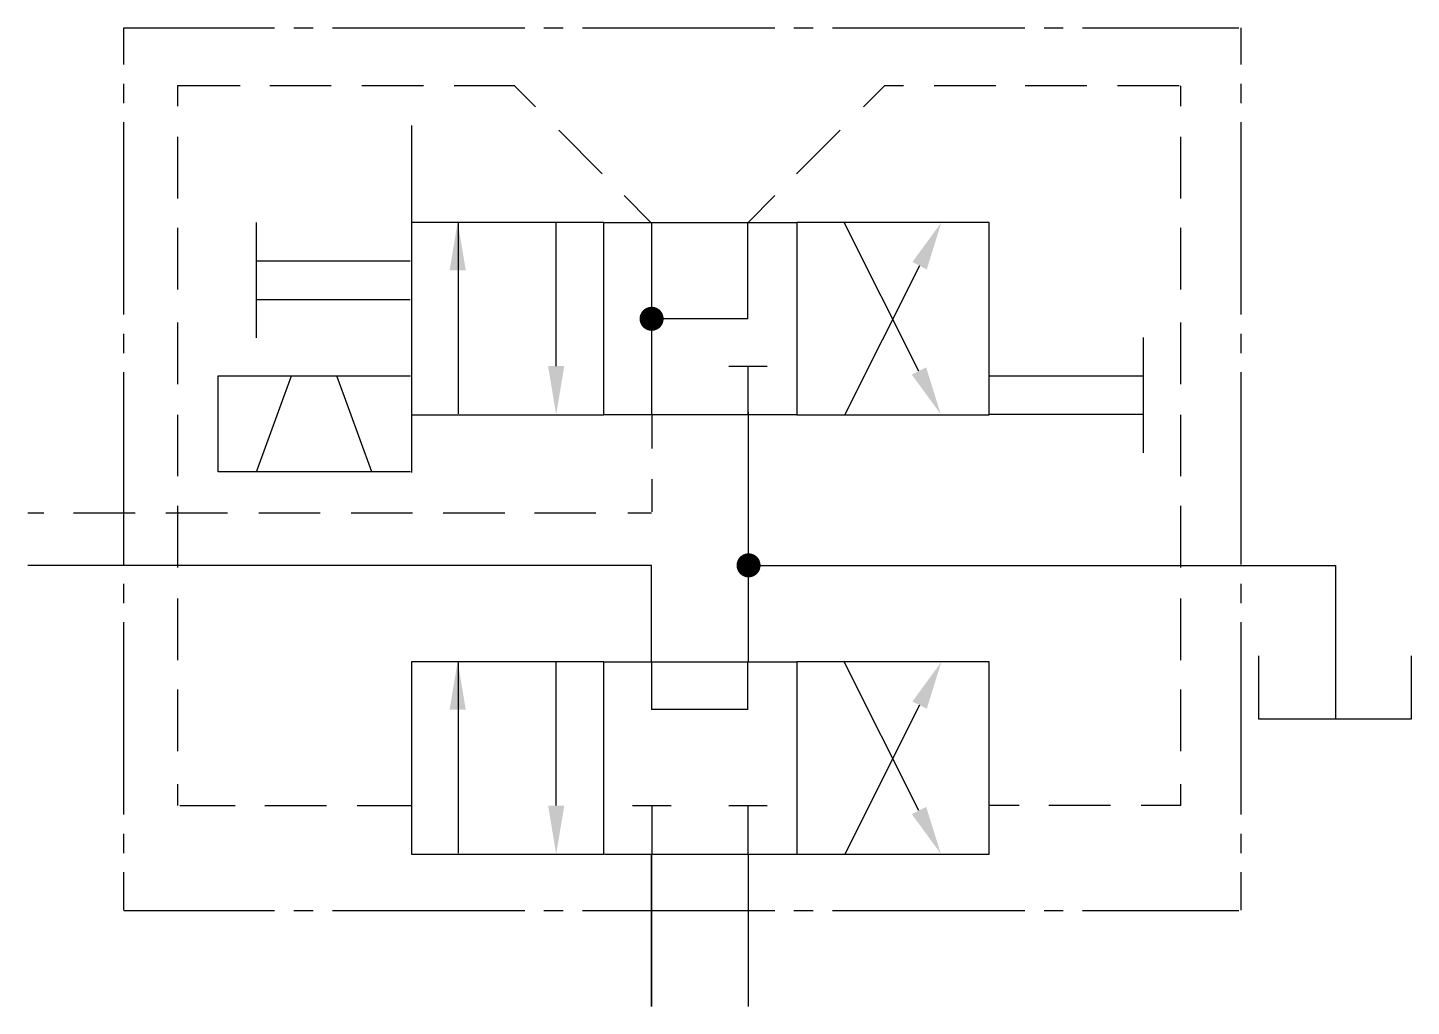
# Model space of a CAD drawing. Extents: x 92 to 493, y 586 to 675.
# Drawn here: x 91.6 to 163.5, y 586.1 to 637 of the extents above; entities outside this region: 4.
import ezdxf

# ---------------------------------------------------------------- set-up
doc = ezdxf.new("R2010")
doc.units = 0
doc.header["$LTSCALE"] = 5
doc.layers.add('11', color=1, linetype='CONTINUOUS')
doc.layers.add('12', color=2, linetype='CONTINUOUS')

# ---------------------------------------------------------------- blocks, each defined once
blk = doc.blocks.new('5236')
at = {"layer": '11', "color": 0}
for p, q in [((342.018, 47.871), (343.501, 42.874)), ((343.501, 42.874), (345.003, 47.856)), ((345.003, 47.856), (346.506, 42.874)), ((346.506, 42.874), (348.008, 47.871))]:
    blk.add_line(p, q, dxfattribs=at)

msp = doc.modelspace()

# ---------------------------------------------------------------- linework, layer by layer
at = {"layer": '11', "color": 0}
for p, q in [((111.562, 626.909), (111.562, 631.909)), ((103.483, 626.869), (103.483, 620.869)), ((111.546, 626.878), (111.546, 616.878)), ((121.546, 626.878), (111.546, 626.878)), ((113.994, 616.924), (113.994, 626.909)), ((119.075, 619.403), (119.075, 626.878)), ((121.546, 616.878), (121.546, 626.878)), ((121.585, 626.878), (131.585, 626.878)), ((124.036, 626.878), (124.036, 616.883)), ((129.038, 621.849), (129.038, 626.878)), ((141.581, 626.878), (131.581, 626.878)), ((131.581, 626.878), (131.581, 616.878)), ((137.937, 619.15), (134.03, 626.91)), ((141.581, 616.878), (141.581, 626.878)), ((111.483, 624.869), (103.483, 624.869)), ((137.969, 624.626), (134.079, 616.883)), ((103.483, 622.869), (111.483, 622.869)), ((129.038, 621.867), (124.036, 621.867)), ((149.591, 620.891), (149.591, 614.891)), ((128.049, 619.41), (130.049, 619.41)), ((129.045, 619.41), (129.045, 616.894)), ((101.503, 613.907), (101.503, 618.907)), ((101.503, 618.907), (111.503, 618.907)), ((103.5, 613.907), (105.32, 618.907)), ((109.483, 613.907), (107.664, 618.907)), ((141.591, 618.891), (149.591, 618.891)), ((111.546, 616.878), (121.546, 616.878)), ((111.553, 616.879), (111.553, 613.879)), ((121.585, 616.883), (131.585, 616.883)), ((129.078, 604.03), (129.078, 617.03)), ((131.581, 616.878), (141.581, 616.878)), ((149.591, 616.891), (141.591, 616.891)), ((111.503, 613.907), (101.503, 613.907)), ((124.036, 609.03), (91.598, 609.03)), ((124.036, 604.03), (124.036, 609.03)), ((129.078, 609.03), (159.599, 609.03)), ((129.078, 604.03), (129.078, 609.03)), ((159.599, 609.044), (159.599, 601.044)), ((155.614, 601.04), (155.614, 604.34)), ((163.534, 604.34), (163.534, 601.04)), ((121.546, 604.025), (111.546, 604.025)), ((111.546, 604.025), (111.546, 594.025)), ((113.994, 594.071), (113.994, 604.057)), ((119.075, 596.55), (119.075, 604.025)), ((121.546, 594.025), (121.546, 604.025)), ((121.585, 604.025), (131.585, 604.025)), ((124.036, 604.025), (124.036, 601.546)), ((129.038, 601.546), (129.038, 604.025)), ((131.581, 604.026), (131.581, 594.026)), ((141.581, 604.026), (131.581, 604.026)), ((137.937, 596.297), (134.03, 604.057)), ((141.581, 594.026), (141.581, 604.026)), ((129.038, 601.546), (124.036, 601.546)), ((137.969, 601.774), (134.079, 594.03)), ((163.534, 601.04), (155.614, 601.04)), ((123.049, 596.557), (125.049, 596.557)), ((124.045, 596.557), (124.045, 594.042)), ((128.049, 596.557), (130.049, 596.557)), ((129.045, 596.557), (129.045, 594.042)), ((111.546, 594.025), (121.546, 594.025)), ((121.585, 594.03), (131.585, 594.03)), ((124.036, 586.112), (124.036, 594.036)), ((124.036, 594.036), (124.036, 586.112)), ((129.058, 594.036), (129.058, 586.112)), ((131.581, 594.026), (141.581, 594.026))]:
    msp.add_line(p, q, dxfattribs=at)
at = {"layer": '11', "color": 0, "const_width": 0.625}
for points in [[(123.724, 621.865, 1), (124.349, 621.865, 1)], [(128.765, 609.044, 1), (129.39, 609.044, 1)]]:
    msp.add_lwpolyline(points, format="xyb", close=True, dxfattribs=at)
at = {"layer": '12', "color": 0}
for p, q in [((96.586, 637.004), (96.586, 635.083)), ((96.598, 637.004), (104.437, 637.004)), ((105.437, 637.004), (106.437, 637.004)), ((107.437, 637.004), (117.437, 637.004)), ((118.437, 637.004), (119.437, 637.004)), ((120.437, 637.004), (130.437, 637.004)), ((131.437, 637.004), (132.437, 637.004)), ((133.437, 637.004), (143.437, 637.004)), ((144.437, 637.004), (145.437, 637.004)), ((146.437, 637.004), (154.574, 637.004)), ((154.666, 637.004), (154.666, 635.083)), ((96.586, 634.083), (96.586, 633.083)), ((99.382, 633.984), (99.382, 632.929)), ((102.639, 633.975), (99.382, 633.975)), ((107.379, 633.975), (104.179, 633.975)), ((112.179, 633.975), (108.979, 633.975)), ((116.92, 633.975), (113.771, 633.975)), ((116.9, 633.975), (117.996, 632.879)), ((136.148, 633.975), (135.052, 632.879)), ((137.134, 633.975), (136.148, 633.975)), ((141.926, 633.975), (138.726, 633.975)), ((146.666, 633.975), (143.466, 633.975)), ((151.466, 633.975), (148.266, 633.975)), ((151.532, 633.984), (151.532, 632.929)), ((154.666, 634.083), (154.666, 633.083)), ((96.586, 632.083), (96.586, 622.083)), ((119.208, 631.667), (121.471, 629.404)), ((133.84, 631.667), (131.577, 629.404)), ((154.666, 632.083), (154.666, 622.083)), ((99.382, 631.329), (99.382, 628.129)), ((151.532, 631.329), (151.532, 628.129)), ((122.602, 628.273), (123.997, 626.878)), ((130.446, 628.273), (129.051, 626.878)), ((99.382, 626.589), (99.382, 623.389)), ((151.532, 626.589), (151.532, 623.389)), ((99.382, 621.674), (99.382, 618.474)), ((151.532, 621.674), (151.532, 618.474)), ((96.586, 621.083), (96.586, 620.083)), ((154.666, 621.083), (154.666, 620.083)), ((96.586, 619.083), (96.586, 609.083)), ((154.666, 619.083), (154.666, 609.083)), ((99.382, 616.874), (99.382, 613.674)), ((124.053, 616.883), (124.053, 615.122)), ((151.532, 616.874), (151.532, 613.674)), ((124.053, 613.522), (124.053, 611.834)), ((92.445, 611.755), (91.598, 611.755)), ((97.185, 611.755), (93.985, 611.755)), ((101.985, 611.755), (98.785, 611.755)), ((99.382, 612.134), (99.382, 608.934)), ((106.812, 611.755), (103.612, 611.755)), ((111.612, 611.755), (108.412, 611.755)), ((116.404, 611.755), (113.204, 611.755)), ((121.145, 611.755), (117.945, 611.755)), ((124.036, 611.755), (122.792, 611.755)), ((151.532, 612.134), (151.532, 608.934)), ((96.586, 608.083), (96.586, 607.083)), ((154.666, 608.083), (154.666, 607.083)), ((99.382, 607.322), (99.382, 604.122)), ((151.532, 607.322), (151.532, 604.122)), ((96.586, 606.083), (96.586, 596.083)), ((154.666, 606.083), (154.666, 596.083)), ((99.382, 602.582), (99.382, 599.382)), ((151.532, 602.582), (151.532, 599.382)), ((99.382, 597.667), (99.382, 596.557)), ((151.532, 597.667), (151.532, 596.557)), ((102.388, 596.541), (99.504, 596.541)), ((107.129, 596.541), (103.929, 596.541)), ((111.546, 596.541), (108.729, 596.541)), ((143.151, 596.557), (141.581, 596.557)), ((147.892, 596.557), (144.692, 596.557)), ((151.558, 596.557), (149.492, 596.557)), ((96.586, 595.083), (96.586, 594.083)), ((154.666, 595.083), (154.666, 594.083)), ((96.586, 593.083), (96.586, 591.11)), ((154.666, 593.083), (154.666, 591.11)), ((96.598, 591.094), (104.437, 591.094)), ((105.437, 591.094), (106.437, 591.094)), ((107.437, 591.094), (117.437, 591.094)), ((118.437, 591.094), (119.437, 591.094)), ((120.437, 591.094), (130.437, 591.094)), ((131.437, 591.094), (132.437, 591.094)), ((133.437, 591.094), (143.437, 591.094)), ((144.437, 591.094), (145.437, 591.094)), ((146.437, 591.094), (154.574, 591.094))]:
    msp.add_line(p, q, dxfattribs=at)
for points in [[(113.534, 624.389), (114.374, 624.389), (113.954, 626.909)], [(137.594, 624.815), (138.344, 624.437), (139.1, 626.878)], [(119.495, 619.403), (118.655, 619.403), (119.075, 616.883)], [(138.312, 619.339), (137.562, 618.961), (139.071, 616.899)], [(113.534, 601.537), (114.374, 601.537), (113.954, 604.057)], [(137.594, 601.962), (138.344, 601.585), (139.1, 604.025)], [(119.495, 596.55), (118.655, 596.55), (119.075, 594.03)], [(138.312, 596.486), (137.562, 596.108), (139.071, 594.047)]]:
    msp.add_solid(points, dxfattribs=at)

# ---------------------------------------------------------------- block references
at = {"layer": '11', "color": 0}
for p in [(108.439, 627.052), (144.537, 622.07), (108.372, 599.162), (144.537, 599.234)]:
    msp.add_blockref('5236', p, dxfattribs=at)

doc.saveas('drawing.dxf')
